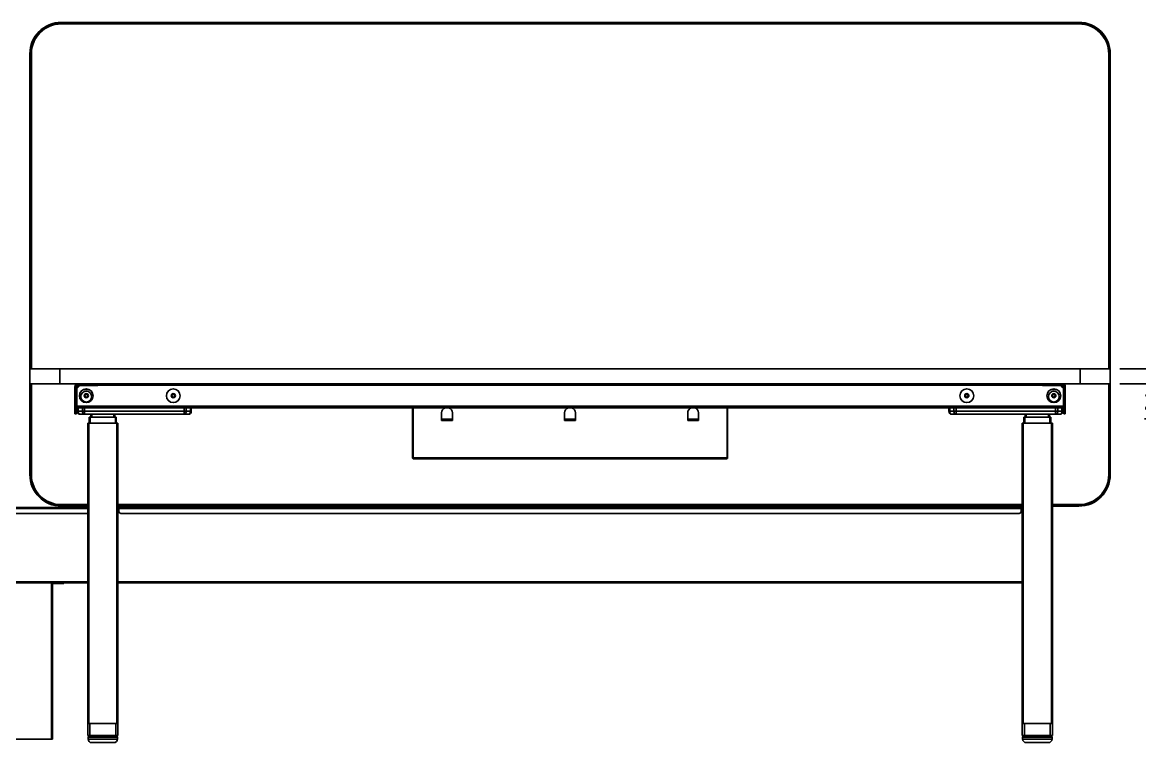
# Model space of a CAD drawing. Header units: millimetres. Extents: x -429 to 16771, y -1239 to 5751.
# Drawn here: x 7287 to 9149, y 4166 to 5366 of the extents above; entities that cross this region are included whole.
import ezdxf

# ---------------------------------------------------------------- set-up
doc = ezdxf.new("R2010")
doc.units = ezdxf.units.MM
doc.header["$LTSCALE"] = 100
doc.styles.get("Standard").update_dxf_attribs({"font": 'arial.ttf'})
doc.dimstyles.new('CGJ', dxfattribs={"dimscale": 13, "dimtxt": 2.25, "dimasz": 2.25, "dimexe": 1, "dimexo": 1.25, "dimgap": 1.15, "dimtad": 1, "dimtoh": 1, "dimdec": 1, "dimdsep": 46, "dimtxsty": 'Standard', "dimcen": 0, "dimclrd": 2, "dimclre": 2, "dimclrt": 2, "dimadec": 0, "dimazin": 0, "dimtfac": 1, "dimtdec": 1, "dimtmove": 0, "dimatfit": 0, "dimfxl": 1, "dimtolj": 1, "dimtzin": 0, "dimlwe": -1, "dimarcsym": 2})

# ---------------------------------------------------------------- blocks, each defined once
blk = doc.blocks.new('*D79')
at = {"color": 2, "lineweight": -2, "transparency": 16777216}
for p, q in [((9214.7, 4818.7), (9214.7, 4848)), ((9214.7, 4789.5), (9214.7, 4764.5)), ((9214.7, 4735.2), (9214.7, 4706)), ((9214.7, 4706), (9157.1, 4706))]:
    blk.add_line(p, q, dxfattribs=at)
at = {"color": 2, "transparency": 16777216}
for p, q in [((9116.2, 4789.5), (9227.7, 4789.5)), ((9116.2, 4764.5), (9227.7, 4764.5))]:
    blk.add_line(p, q, dxfattribs=at)
for points in [[(9209.8, 4818.7), (9219.5, 4818.7), (9214.7, 4789.5)], [(9209.8, 4735.2), (9219.5, 4735.2), (9214.7, 4764.5)]]:
    blk.add_solid(points, dxfattribs=at)
at = {"layer": 'Defpoints', "color": 0, "transparency": 16777216}
for p in [(9100, 4789.5), (9100, 4764.5), (9214.7, 4764.5)]:
    blk.add_point(p, dxfattribs=at)
at = {"color": 2, "transparency": 16777216, "insert": (9178.4, 4735.9), "char_height": 29.25, "attachment_point": 5}
blk.add_mtext('\\A1;25', dxfattribs=at)

msp = doc.modelspace()

# ---------------------------------------------------------------- linework, layer by layer
at = {"color": 7, "linetype": 'Continuous', "lineweight": -3}
for p, q in [((8200, 5366.49), (7352.5, 5366.49)), ((7352.5, 5366.49), (7352.5, 5365.42)), ((7352.5, 5365.42), (7352.5, 5364.99)), ((7352.5, 5365.42), (8200, 5365.42)), ((7352.5, 5364.99), (7352.5, 5364.69)), ((7352.5, 5364.99), (8200, 5364.99)), ((7352.5, 5364.69), (8200, 5364.69)), ((7352.5, 5364.69), (7352.5, 5364.49)), ((7352.5, 5364.49), (8200, 5364.49)), ((7352.5, 5364.49), (7352.5, 5364.34)), ((7352.5, 5364.34), (8200, 5364.34)), ((7352.5, 5364.34), (7352.5, 5363.99)), ((9047.5, 5363.99), (7352.5, 5363.99)), ((9047.5, 5366.49), (8200, 5366.49)), ((8200, 5366.49), (8200, 5365.42)), ((8200, 5365.42), (8200, 5364.99)), ((8200, 5365.42), (9047.5, 5365.42)), ((8200, 5364.99), (8200, 5364.69)), ((8200, 5364.99), (9047.5, 5364.99)), ((8200, 5364.69), (9047.5, 5364.69)), ((8200, 5364.69), (8200, 5364.49)), ((8200, 5364.49), (9047.5, 5364.49)), ((8200, 5364.49), (8200, 5364.34)), ((8200, 5364.34), (9047.5, 5364.34)), ((8200, 5364.34), (8200, 5363.99)), ((9047.5, 5366.49), (9047.5, 5365.42)), ((9047.5, 5365.42), (9047.5, 5364.99)), ((9047.5, 5364.99), (9047.5, 5364.69)), ((9047.5, 5364.69), (9047.5, 5364.49)), ((9047.5, 5364.49), (9047.5, 5364.34)), ((9047.5, 5364.34), (9047.5, 5363.99)), ((7300, 5313.99), (7300, 4789.49)), ((7300, 5313.99), (7301.07, 5313.99)), ((7301.07, 5313.99), (7301.5, 5313.99)), ((7301.07, 4789.49), (7301.07, 5313.99)), ((7301.5, 5313.99), (7301.8, 5313.99)), ((7301.5, 4789.49), (7301.5, 5313.99)), ((7301.8, 5313.99), (7302, 5313.99)), ((7301.8, 4789.49), (7301.8, 5313.99)), ((7302, 4789.49), (7302, 5313.99)), ((7302, 5313.99), (7302.15, 5313.99)), ((7302.15, 4789.49), (7302.15, 5313.99)), ((7302.15, 5313.99), (7302.5, 5313.99)), ((7302.5, 5313.99), (7302.5, 4789.49)), ((9097.5, 4789.49), (9097.5, 5313.99)), ((9097.85, 5313.99), (9097.5, 5313.99)), ((9097.85, 5313.99), (9097.85, 4789.49)), ((9098, 5313.99), (9097.85, 5313.99)), ((9098, 5313.99), (9098, 4789.49)), ((9098.2, 5313.99), (9098, 5313.99)), ((9098.5, 5313.99), (9098.2, 5313.99)), ((9098.2, 5313.99), (9098.2, 4789.49)), ((9098.92, 5313.99), (9098.5, 5313.99)), ((9098.5, 5313.99), (9098.5, 4789.49)), ((9098.92, 5313.99), (9098.92, 4789.49)), ((9100, 5313.99), (9098.92, 5313.99)), ((9100, 4789.49), (9100, 5313.99)), ((7300, 4764.49), (7300, 4789.49)), ((7300, 4789.49), (7350, 4789.49)), ((7350, 4789.49), (7350, 4764.49)), ((7350, 4789.49), (9050, 4789.49)), ((9050, 4764.49), (9050, 4789.49)), ((9050, 4789.49), (9100, 4789.49)), ((9100, 4789.49), (9100, 4764.49)), ((7300, 4764.49), (7300, 4612.99)), ((7350, 4764.49), (7300, 4764.49)), ((7301.07, 4612.99), (7301.07, 4764.49)), ((7301.5, 4612.99), (7301.5, 4764.49)), ((7301.8, 4612.99), (7301.8, 4764.49)), ((7302, 4612.99), (7302, 4764.49)), ((7302.15, 4612.99), (7302.15, 4764.49)), ((7302.5, 4764.49), (7302.5, 4612.99)), ((7350, 4764.49), (9050, 4764.49)), ((7377.5, 4759.49), (7375, 4759.49)), ((7375, 4745.4), (7375, 4759.49)), ((7377.5, 4745.4), (7377.5, 4759.49)), ((7380.5, 4758.99), (7377.5, 4758.99)), ((7378, 4754.99), (7377.5, 4754.99)), ((7383, 4761.49), (7378, 4756.49)), ((7378, 4756.49), (7378, 4726.99)), ((7379, 4758.99), (7379, 4761.49)), ((7379, 4761.49), (7380.46, 4761.49)), ((7380, 4764.49), (7380, 4761.99)), ((7380, 4761.99), (7403, 4761.99)), ((7380.46, 4761.49), (7383, 4761.49)), ((7380.46, 4761.49), (7380.46, 4758.99)), ((7413, 4761.49), (7383, 4761.49)), ((7398.69, 4754.99), (7389.31, 4754.99)), ((7403, 4761.99), (7403, 4764.49)), ((7413, 4761.99), (7403, 4761.99)), ((7413, 4764.49), (7413, 4761.99)), ((7413, 4761.99), (7413, 4761.49)), ((8987, 4761.99), (7413, 4761.99)), ((8987, 4761.99), (8987, 4764.49)), ((8997, 4761.99), (8987, 4761.99)), ((8987, 4761.99), (8987, 4761.49)), ((8987, 4761.49), (9017, 4761.49)), ((8997, 4764.49), (8997, 4761.99)), ((9020, 4761.99), (8997, 4761.99)), ((9001.31, 4754.99), (9010.69, 4754.99)), ((9022, 4756.49), (9017, 4761.49)), ((9017, 4761.49), (9019.53, 4761.49)), ((9019.5, 4758.99), (9022.5, 4758.99)), ((9019.53, 4761.49), (9021, 4761.49)), ((9019.53, 4758.99), (9019.53, 4761.49)), ((9020, 4761.99), (9020, 4764.49)), ((9021, 4761.49), (9021, 4758.99)), ((9022, 4756.49), (9022, 4726.99)), ((9022, 4754.99), (9022.5, 4754.99)), ((9025, 4759.49), (9022.5, 4759.49)), ((9022.5, 4745.4), (9022.5, 4759.49)), ((9025, 4745.4), (9025, 4759.49)), ((9100, 4764.49), (9050, 4764.49)), ((9097.5, 4612.99), (9097.5, 4764.49)), ((9097.85, 4764.49), (9097.85, 4612.99)), ((9098, 4764.49), (9098, 4612.99)), ((9098.2, 4764.49), (9098.2, 4612.99)), ((9098.5, 4764.49), (9098.5, 4612.99)), ((9098.92, 4764.49), (9098.92, 4612.99)), ((9100, 4612.99), (9100, 4764.49)), ((7375, 4745.4), (7377.5, 4745.4)), ((7375, 4735.47), (7375, 4745.4)), ((7377.5, 4735.47), (7375, 4735.47)), ((7375, 4714.56), (7375, 4735.47)), ((7377.5, 4745.4), (7377.5, 4735.47)), ((7377.5, 4735.47), (7377.5, 4714.56)), ((7378, 4730.99), (7377.5, 4730.99)), ((7391.07, 4746.41), (7391.07, 4742.58)), ((9008.93, 4742.58), (9008.93, 4746.41)), ((9022, 4730.99), (9022.5, 4730.99)), ((9022.5, 4745.4), (9025, 4745.4)), ((9022.5, 4735.47), (9022.5, 4745.4)), ((9025, 4735.47), (9022.5, 4735.47)), ((9022.5, 4714.56), (9022.5, 4735.47)), ((9025, 4745.4), (9025, 4735.47)), ((9025, 4735.47), (9025, 4714.56)), ((7375, 4714.56), (7377.5, 4714.56)), ((7375, 4714.49), (7375, 4714.56)), ((7377.5, 4714.49), (7375, 4714.49)), ((7378, 4726.99), (7377.5, 4726.99)), ((7377.5, 4714.56), (7377.5, 4714.49)), ((9022, 4726.99), (7378, 4726.99)), ((7378, 4726.99), (7378, 4724.49)), ((9022, 4724.49), (7378, 4724.49)), ((7379, 4718.49), (7379, 4724.49)), ((7379, 4718.49), (7380.46, 4718.49)), ((7380.46, 4724.49), (7380.46, 4718.49)), ((7380.46, 4718.49), (7387.53, 4718.49)), ((7391.07, 4713.49), (7384, 4713.49)), ((7387.53, 4718.49), (7387.53, 4724.49)), ((7387.53, 4718.49), (7391.07, 4718.49)), ((7391.07, 4724.49), (7391.07, 4718.49)), ((7391.07, 4718.49), (7556.93, 4718.49)), ((7391.07, 4718.49), (7391.07, 4713.49)), ((7556.93, 4713.49), (7391.07, 4713.49)), ((7401.5, 4708.49), (7401.5, 4713.49)), ((7403, 4708.49), (7403, 4713.49)), ((7440, 4708.49), (7440, 4713.49)), ((7441.5, 4708.49), (7441.5, 4713.49)), ((7556.93, 4718.49), (7556.93, 4724.49)), ((7556.93, 4718.49), (7560.46, 4718.49)), ((7556.93, 4718.49), (7556.93, 4713.49)), ((7564, 4713.49), (7556.93, 4713.49)), ((7560.46, 4724.49), (7560.46, 4718.49)), ((7560.46, 4718.49), (7567.53, 4718.49)), ((7567.53, 4718.49), (7567.53, 4724.49)), ((7567.53, 4718.49), (7569, 4718.49)), ((7569, 4724.49), (7569, 4718.49)), ((7937.5, 4641.09), (7937.5, 4724.49)), ((7938.3, 4641.09), (7938.3, 4724.49)), ((7938.5, 4641.09), (7938.5, 4724.49)), ((7986, 4715.99), (7986, 4702.99)), ((8004, 4702.99), (8004, 4715.99)), ((8191, 4715.99), (8191, 4702.99)), ((8209, 4702.99), (8209, 4715.99)), ((8396, 4715.99), (8396, 4702.99)), ((8414, 4702.99), (8414, 4715.99)), ((8461.5, 4641.09), (8461.5, 4724.49)), ((8461.7, 4641.09), (8461.7, 4724.49)), ((8462.5, 4641.09), (8462.5, 4724.49)), ((8831, 4718.49), (8831, 4724.49)), ((8831, 4718.49), (8832.46, 4718.49)), ((8832.46, 4724.49), (8832.46, 4718.49)), ((8832.46, 4718.49), (8839.53, 4718.49)), ((8843.07, 4713.49), (8836, 4713.49)), ((8839.53, 4718.49), (8839.53, 4724.49)), ((8839.53, 4718.49), (8843.07, 4718.49)), ((8843.07, 4724.49), (8843.07, 4718.49)), ((8843.07, 4713.49), (8843.07, 4718.49)), ((8843.07, 4718.49), (9008.93, 4718.49)), ((9008.93, 4713.49), (8843.07, 4713.49)), ((8958.5, 4708.49), (8958.5, 4713.49)), ((8960, 4708.49), (8960, 4713.49)), ((8997, 4708.49), (8997, 4713.49)), ((8998.5, 4708.49), (8998.5, 4713.49)), ((9008.93, 4718.49), (9008.93, 4724.49)), ((9008.93, 4718.49), (9012.46, 4718.49)), ((9008.93, 4713.49), (9008.93, 4718.49)), ((9016, 4713.49), (9008.93, 4713.49)), ((9012.46, 4724.49), (9012.46, 4718.49)), ((9012.46, 4718.49), (9019.53, 4718.49)), ((9019.53, 4718.49), (9019.53, 4724.49)), ((9019.53, 4718.49), (9021, 4718.49)), ((9021, 4724.49), (9021, 4718.49)), ((9022, 4726.99), (9022.5, 4726.99)), ((9022, 4726.99), (9022, 4724.49)), ((9022.5, 4714.56), (9025, 4714.56)), ((9022.5, 4714.49), (9022.5, 4714.56)), ((9025, 4714.49), (9022.5, 4714.49)), ((9025, 4714.56), (9025, 4714.49)), ((7396.5, 4198.49), (7396.5, 4698.49)), ((7398, 4698.49), (7396.5, 4698.49)), ((7398, 4198.49), (7398, 4698.49)), ((7445, 4698.49), (7398, 4698.49)), ((7399, 4698.49), (7399, 4708.49)), ((7400.5, 4708.49), (7399, 4708.49)), ((7400.5, 4698.49), (7400.5, 4708.49)), ((7442.5, 4708.49), (7400.5, 4708.49)), ((7442.5, 4698.49), (7442.5, 4708.49)), ((7444, 4708.49), (7442.5, 4708.49)), ((7444, 4698.49), (7444, 4708.49)), ((7445, 4198.49), (7445, 4698.49)), ((7446.5, 4698.49), (7445, 4698.49)), ((7446.5, 4198.49), (7446.5, 4698.49)), ((7986, 4705.59), (8004, 4705.59)), ((7986, 4704.59), (7986.5, 4704.59)), ((7986, 4702.99), (7986.5, 4702.99)), ((7989, 4704.59), (7986.5, 4704.59)), ((7986.5, 4704.59), (7986.5, 4702.99)), ((7989, 4702.99), (7986.5, 4702.99)), ((7989, 4702.99), (7989, 4704.59)), ((7991, 4704.59), (7989, 4704.59)), ((7989, 4703.79), (7991, 4703.79)), ((7989, 4702.99), (7991, 4702.99)), ((7991, 4704.59), (7991, 4702.99)), ((7994, 4704.59), (7991, 4704.59)), ((7994, 4702.99), (7991, 4702.99)), ((7994, 4702.99), (7994, 4704.59)), ((7996, 4704.59), (7994, 4704.59)), ((7994, 4703.79), (7996, 4703.79)), ((7994, 4702.99), (7996, 4702.99)), ((7999, 4704.59), (7996, 4704.59)), ((7996, 4704.59), (7996, 4702.99)), ((7999, 4702.99), (7996, 4702.99)), ((7999, 4702.99), (7999, 4704.59)), ((8001, 4704.59), (7999, 4704.59)), ((7999, 4703.79), (8001, 4703.79)), ((7999, 4702.99), (8001, 4702.99)), ((8001, 4704.59), (8001, 4702.99)), ((8003.5, 4704.59), (8001, 4704.59)), ((8003.5, 4702.99), (8001, 4702.99)), ((8003.5, 4704.59), (8004, 4704.59)), ((8003.5, 4702.99), (8003.5, 4704.59)), ((8003.5, 4702.99), (8004, 4702.99)), ((8191, 4705.59), (8209, 4705.59)), ((8191, 4704.59), (8191.5, 4704.59)), ((8191, 4702.99), (8191.5, 4702.99)), ((8194, 4704.59), (8191.5, 4704.59)), ((8191.5, 4704.59), (8191.5, 4702.99)), ((8194, 4702.99), (8191.5, 4702.99)), ((8194, 4702.99), (8194, 4704.59)), ((8196, 4704.59), (8194, 4704.59)), ((8194, 4703.79), (8196, 4703.79)), ((8194, 4702.99), (8196, 4702.99)), ((8199, 4704.59), (8196, 4704.59)), ((8196, 4704.59), (8196, 4702.99)), ((8199, 4702.99), (8196, 4702.99)), ((8199, 4702.99), (8199, 4704.59)), ((8201, 4704.59), (8199, 4704.59)), ((8199, 4703.79), (8201, 4703.79)), ((8199, 4702.99), (8201, 4702.99)), ((8201, 4704.59), (8201, 4702.99)), ((8204, 4704.59), (8201, 4704.59)), ((8204, 4702.99), (8201, 4702.99)), ((8204, 4702.99), (8204, 4704.59)), ((8206, 4704.59), (8204, 4704.59)), ((8204, 4703.79), (8206, 4703.79)), ((8204, 4702.99), (8206, 4702.99)), ((8206, 4704.59), (8206, 4702.99)), ((8208.5, 4704.59), (8206, 4704.59)), ((8208.5, 4702.99), (8206, 4702.99)), ((8208.5, 4704.59), (8209, 4704.59)), ((8208.5, 4702.99), (8208.5, 4704.59)), ((8208.5, 4702.99), (8209, 4702.99)), ((8396, 4705.59), (8414, 4705.59)), ((8396, 4704.59), (8396.5, 4704.59)), ((8396, 4702.99), (8396.5, 4702.99)), ((8399, 4704.59), (8396.5, 4704.59)), ((8396.5, 4704.59), (8396.5, 4702.99)), ((8399, 4702.99), (8396.5, 4702.99)), ((8399, 4702.99), (8399, 4704.59)), ((8401, 4704.59), (8399, 4704.59)), ((8399, 4703.79), (8401, 4703.79)), ((8399, 4702.99), (8401, 4702.99)), ((8404, 4704.59), (8401, 4704.59)), ((8401, 4704.59), (8401, 4702.99)), ((8404, 4702.99), (8401, 4702.99)), ((8404, 4702.99), (8404, 4704.59)), ((8406, 4704.59), (8404, 4704.59)), ((8404, 4703.79), (8406, 4703.79)), ((8404, 4702.99), (8406, 4702.99)), ((8406, 4704.59), (8406, 4702.99)), ((8409, 4704.59), (8406, 4704.59)), ((8409, 4702.99), (8406, 4702.99)), ((8409, 4702.99), (8409, 4704.59)), ((8411, 4704.59), (8409, 4704.59)), ((8409, 4703.79), (8411, 4703.79)), ((8409, 4702.99), (8411, 4702.99)), ((8413.5, 4704.59), (8411, 4704.59)), ((8411, 4704.59), (8411, 4702.99)), ((8413.5, 4702.99), (8411, 4702.99)), ((8413.5, 4704.59), (8414, 4704.59)), ((8413.5, 4702.99), (8413.5, 4704.59)), ((8413.5, 4702.99), (8414, 4702.99)), ((8953.5, 4198.49), (8953.5, 4698.49)), ((8955, 4698.49), (8953.5, 4698.49)), ((8955, 4198.49), (8955, 4698.49)), ((9002, 4698.49), (8955, 4698.49)), ((8956, 4698.49), (8956, 4708.49)), ((8957.5, 4708.49), (8956, 4708.49)), ((8957.5, 4698.49), (8957.5, 4708.49)), ((8999.5, 4708.49), (8957.5, 4708.49)), ((8999.5, 4698.49), (8999.5, 4708.49)), ((9001, 4708.49), (8999.5, 4708.49)), ((9001, 4698.49), (9001, 4708.49)), ((9002, 4198.49), (9002, 4698.49)), ((9003.5, 4698.49), (9002, 4698.49)), ((9003.5, 4198.49), (9003.5, 4698.49)), ((7937.5, 4641.09), (7938.3, 4641.09)), ((7939.1, 4641.09), (7938.5, 4641.09)), ((8460.9, 4641.09), (7939.1, 4641.09)), ((7939.1, 4641.09), (7939.1, 4639.49)), ((8460.9, 4639.49), (7939.1, 4639.49)), ((8460.9, 4639.49), (8460.9, 4641.09)), ((8461.5, 4641.09), (8460.9, 4641.09)), ((8462.5, 4641.09), (8461.7, 4641.09)), ((7300, 4612.99), (7301.07, 4612.99)), ((7301.07, 4612.99), (7301.5, 4612.99)), ((7301.5, 4612.99), (7301.8, 4612.99)), ((7301.8, 4612.99), (7302, 4612.99)), ((7302, 4612.99), (7302.15, 4612.99)), ((7302.15, 4612.99), (7302.5, 4612.99)), ((9097.85, 4612.99), (9097.5, 4612.99)), ((9098, 4612.99), (9097.85, 4612.99)), ((9098.2, 4612.99), (9098, 4612.99)), ((9098.5, 4612.99), (9098.2, 4612.99)), ((9098.92, 4612.99), (9098.5, 4612.99)), ((9100, 4612.99), (9098.92, 4612.99)), ((7352.5, 4562.99), (7396.5, 4562.99)), ((7352.5, 4562.64), (7352.5, 4562.99)), ((7352.5, 4562.49), (7352.5, 4562.64)), ((7396.5, 4562.64), (7352.5, 4562.64)), ((7396.5, 4562.49), (7352.5, 4562.49)), ((7352.5, 4562.29), (7352.5, 4562.49)), ((7352.5, 4561.99), (7352.5, 4562.29)), ((7396.5, 4562.29), (7352.5, 4562.29)), ((7352.5, 4561.57), (7352.5, 4561.99)), ((7396.5, 4561.99), (7352.5, 4561.99)), ((7396.5, 4561.57), (7352.5, 4561.57)), ((7352.5, 4560.49), (7352.5, 4561.57)), ((7446.5, 4562.99), (8953.5, 4562.99)), ((8953.5, 4562.64), (7446.5, 4562.64)), ((8953.5, 4562.49), (7446.5, 4562.49)), ((8953.5, 4562.29), (7446.5, 4562.29)), ((8953.5, 4561.99), (7446.5, 4561.99)), ((8953.5, 4561.57), (7446.5, 4561.57)), ((9003.5, 4562.99), (9047.5, 4562.99)), ((9047.5, 4562.64), (9003.5, 4562.64)), ((9047.5, 4562.49), (9003.5, 4562.49)), ((9047.5, 4562.29), (9003.5, 4562.29)), ((9047.5, 4561.99), (9003.5, 4561.99)), ((9047.5, 4561.57), (9003.5, 4561.57)), ((9047.5, 4562.64), (9047.5, 4562.99)), ((9047.5, 4562.49), (9047.5, 4562.64)), ((9047.5, 4562.29), (9047.5, 4562.49)), ((9047.5, 4561.99), (9047.5, 4562.29)), ((9047.5, 4561.57), (9047.5, 4561.99)), ((9047.5, 4560.49), (9047.5, 4561.57)), ((7396.5, 4558.49), (7178.5, 4558.49)), ((7396.5, 4556.49), (7178.5, 4556.49)), ((7395, 4548.49), (7180, 4548.49)), ((7352.5, 4560.49), (7396.5, 4560.49)), ((7446.5, 4560.49), (8953.5, 4560.49)), ((7448.5, 4557.49), (7446.5, 4557.49)), ((7448.5, 4555.49), (7446.5, 4555.49)), ((8951.5, 4558.49), (7448.5, 4558.49)), ((7448.5, 4556.49), (7448.5, 4558.49)), ((8951.5, 4556.49), (7448.5, 4556.49)), ((7448.5, 4551.49), (7448.5, 4556.49)), ((8948.5, 4548.49), (7451.5, 4548.49)), ((8951.5, 4556.49), (8951.5, 4558.49)), ((8953.5, 4557.49), (8951.5, 4557.49)), ((8951.5, 4551.49), (8951.5, 4556.49)), ((8953.5, 4555.49), (8951.5, 4555.49)), ((9003.5, 4560.49), (9047.5, 4560.49)), ((7396.5, 4434.49), (7178.5, 4434.49)), ((7396.5, 4432.49), (7178.5, 4432.49)), ((7335.9, 4432.49), (7335.9, 4430.89)), ((7335.9, 4430.89), (7335.9, 4172.49)), ((7337.5, 4430.89), (7335.9, 4430.89)), ((7337.5, 4430.89), (7337.5, 4172.49)), ((7338.3, 4431.69), (7338.3, 4432.49)), ((7353.7, 4431.69), (7338.3, 4431.69)), ((7353.7, 4431.69), (7353.7, 4432.49)), ((7356.7, 4431.69), (7353.7, 4431.69)), ((7356.7, 4432.49), (7356.7, 4431.69)), ((8953.5, 4434.49), (7446.5, 4434.49)), ((8953.5, 4432.49), (7446.5, 4432.49)), ((7396.5, 4178.49), (7396.5, 4198.49)), ((7398, 4198.49), (7396.5, 4198.49)), ((7445, 4198.49), (7398, 4198.49)), ((7400, 4178.49), (7400, 4198.49)), ((7443, 4198.49), (7400, 4198.49)), ((7443, 4178.49), (7443, 4198.49)), ((7446.5, 4198.49), (7445, 4198.49)), ((7446.5, 4178.49), (7446.5, 4198.49)), ((8955, 4198.49), (8953.5, 4198.49)), ((8953.5, 4178.49), (8953.5, 4198.49)), ((9002, 4198.49), (8955, 4198.49)), ((8957, 4178.49), (8957, 4198.49)), ((9000, 4198.49), (8957, 4198.49)), ((9000, 4178.49), (9000, 4198.49)), ((9003.5, 4198.49), (9002, 4198.49)), ((9003.5, 4178.49), (9003.5, 4198.49)), ((7335.9, 4172.49), (7239.1, 4172.49)), ((7337.5, 4172.49), (7335.9, 4172.49)), ((7400, 4178.49), (7396.5, 4178.49)), ((7397, 4175.49), (7397, 4172.49)), ((7446, 4175.49), (7397, 4175.49)), ((7446, 4172.49), (7397, 4172.49)), ((7443, 4178.49), (7400, 4178.49)), ((7446.5, 4178.49), (7443, 4178.49)), ((7446, 4172.49), (7446, 4175.49)), ((8957, 4178.49), (8953.5, 4178.49)), ((8954, 4175.49), (8954, 4172.49)), ((8978.5, 4175.49), (8954, 4175.49)), ((8978.5, 4172.49), (8954, 4172.49)), ((9000, 4178.49), (8957, 4178.49)), ((9003, 4175.49), (8978.5, 4175.49)), ((9003, 4172.49), (8978.5, 4172.49)), ((9003.5, 4178.49), (9000, 4178.49)), ((9003, 4172.49), (9003, 4175.49)), ((7440, 4166.49), (7403, 4166.49)), ((8978.5, 4166.49), (8960, 4166.49)), ((8997, 4166.49), (8978.5, 4166.49))]:
    msp.add_line(p, q, dxfattribs=at)
at = {"color": 7, "linetype": 'Continuous', "lineweight": -3, "flags": 128}
for points in [[(7380.46, 4718.49), (7380.53, 4717.52), (7380.73, 4716.58), (7381.06, 4715.71), (7381.5, 4714.96), (7382.03, 4714.33), (7382.65, 4713.87), (7383.31, 4713.59), (7384, 4713.49)], [(7387.53, 4718.49), (7387.6, 4717.52), (7387.8, 4716.58), (7388.13, 4715.71), (7388.57, 4714.96), (7389.11, 4714.33), (7389.72, 4713.87), (7390.38, 4713.59), (7391.07, 4713.49)], [(7560.46, 4718.49), (7560.39, 4717.52), (7560.19, 4716.58), (7559.87, 4715.71), (7559.43, 4714.96), (7558.89, 4714.33), (7558.28, 4713.87), (7557.62, 4713.59), (7556.93, 4713.49)], [(7567.53, 4718.49), (7567.47, 4717.52), (7567.26, 4716.58), (7566.94, 4715.71), (7566.5, 4714.96), (7565.96, 4714.33), (7565.35, 4713.87), (7564.69, 4713.59), (7564, 4713.49)], [(8836, 4713.49), (8835.31, 4713.59), (8834.65, 4713.87), (8834.03, 4714.33), (8833.5, 4714.96), (8833.06, 4715.71), (8832.73, 4716.58), (8832.53, 4717.52), (8832.46, 4718.49)], [(8843.07, 4713.49), (8842.38, 4713.59), (8841.72, 4713.87), (8841.11, 4714.33), (8840.57, 4714.96), (8840.13, 4715.71), (8839.8, 4716.58), (8839.6, 4717.52), (8839.53, 4718.49)], [(9008.93, 4713.49), (9009.62, 4713.59), (9010.28, 4713.87), (9010.89, 4714.33), (9011.43, 4714.96), (9011.87, 4715.71), (9012.19, 4716.58), (9012.39, 4717.52), (9012.46, 4718.49)], [(9016, 4713.49), (9016.69, 4713.59), (9017.35, 4713.87), (9017.96, 4714.33), (9018.5, 4714.96), (9018.94, 4715.71), (9019.26, 4716.58), (9019.47, 4717.52), (9019.53, 4718.49)]]:
    msp.add_lwpolyline(points, dxfattribs=at)
at = {"color": 7, "linetype": 'Continuous', "lineweight": -3}
for centre, radius in [((7394, 4744.49), 11.5), ((7394, 4742.99), 9), ((7394, 4744.49), 3.5), ((7394, 4744.49), 2.4), ((7539, 4744.49), 11.5), ((7539, 4744.49), 3.5), ((7539, 4744.49), 2.4), ((8861, 4744.49), 11.5), ((8861, 4744.49), 3.5), ((8861, 4744.49), 2.4), ((9006, 4744.49), 11.5), ((9006, 4742.99), 9), ((9006, 4744.49), 3.5), ((9006, 4744.49), 2.4)]:
    msp.add_circle(centre, radius, dxfattribs=at)
for centre, radius, start, end in [((7352.5, 5313.99), 52.5, 90, 180), ((7352.5, 5313.99), 51.42, 90, 180), ((7352.5, 5313.99), 51, 90, 180), ((7352.5, 5313.99), 50.7, 90, 180), ((7352.5, 5313.99), 50.5, 90, 180), ((7352.5, 5313.99), 50.35, 90, 180), ((7352.5, 5313.99), 50, 90, 180), ((9047.5, 5313.99), 52.5, 0, 90), ((9047.5, 5313.99), 51.42, 0, 90), ((9047.5, 5313.99), 51, 0, 90), ((9047.5, 5313.99), 50.7, 0, 90), ((9047.5, 5313.99), 50.5, 0, 90), ((9047.5, 5313.99), 50.35, 0, 90), ((9047.5, 5313.99), 50, 0, 90), ((7380, 4759.49), 5, 90, 180), ((7380, 4759.49), 2.5, 90, 180), ((9020, 4759.49), 5, 0, 90), ((9020, 4759.49), 2.5, 0, 90), ((7384, 4718.49), 5, 180, 270), ((7564, 4718.49), 5, 270, 0), ((7995, 4715.99), 9, 109.18814, 180), ((7995, 4715.99), 9, 0, 70.81186), ((8200, 4715.99), 9, 109.18814, 180), ((8200, 4715.99), 9, 0, 70.81186), ((8405, 4715.99), 9, 109.18814, 180), ((8405, 4715.99), 9, 0, 70.81186), ((8836, 4718.49), 5, 180, 270), ((9016, 4718.49), 5, 270, 0), ((7352.5, 4612.99), 52.5, 180, 270), ((7352.5, 4612.99), 51.42, 180, 270), ((7352.5, 4612.99), 51, 180, 270), ((7352.5, 4612.99), 50.7, 180, 270), ((7352.5, 4612.99), 50.5, 180, 270), ((7352.5, 4612.99), 50.35, 180, 270), ((7352.5, 4612.99), 50, 180, 270), ((9047.5, 4612.99), 52.5, 270, 0), ((9047.5, 4612.99), 50, 270, 0), ((9047.5, 4612.99), 51, 270, 0), ((9047.5, 4612.99), 50.7, 270, 0), ((9047.5, 4612.99), 50.5, 270, 0), ((9047.5, 4612.99), 51.42, 270, 0), ((9047.5, 4612.99), 50.35, 270, 0), ((7395, 4551.49), 3, 270, 300), ((7451.5, 4551.49), 3, 180, 270), ((8948.5, 4551.49), 3, 270, 0), ((7338.3, 4430.89), 1.6, 90, 180), ((7338.3, 4430.89), 0.8, 90, 180), ((7400, 4175.49), 3, 90, 180), ((7403, 4172.49), 6, 180, 270), ((7440, 4172.49), 6, 270, 0), ((7443, 4175.49), 3, 0, 90), ((8957, 4175.49), 3, 90, 180), ((8960, 4172.49), 6, 180, 270), ((8997, 4172.49), 6, 270, 0), ((9000, 4175.49), 3, 0, 90)]:
    msp.add_arc(centre, radius, start, end, dxfattribs=at)
for points in [[(7937.5, 4641.09), (7937.52, 4640.91), (7937.55, 4640.54), (7937.85, 4640.05), (7938.27, 4639.68), (7938.72, 4639.51), (7939, 4639.5), (7939.1, 4639.49)], [(8460.9, 4639.49), (8461.08, 4639.51), (8461.45, 4639.55), (8461.94, 4639.84), (8462.31, 4640.27), (8462.48, 4640.71), (8462.49, 4640.99), (8462.5, 4641.09)]]:
    msp.add_open_spline(points, degree=3, knots=[0, 0, 0, 0, 0.2207426, 0.4415058, 0.662269, 0.883032, 1, 1, 1, 1], dxfattribs=at)
for points in [[(7938.3, 4641.09), (7938.31, 4640.99), (7938.33, 4640.78), (7938.52, 4640.51), (7938.78, 4640.33), (7938.99, 4640.3), (7939.1, 4640.29)], [(8460.9, 4640.29), (8461, 4640.3), (8461.21, 4640.33), (8461.48, 4640.51), (8461.66, 4640.78), (8461.69, 4640.99), (8461.7, 4641.09)]]:
    msp.add_open_spline(points, degree=3, dxfattribs=at)

# ---------------------------------------------------------------- dimensions: what is measured, and where the dimension line sits
dim = msp.add_linear_dim(base=(9214.65, 4764.49), p1=(9100, 4789.49), p2=(9100, 4764.49), angle=90, dimstyle='CGJ')
dim.commit()
dim.dimension.update_dxf_attribs({"geometry": '*D79', "text_midpoint": (9178.39, 4735.88)})

doc.saveas('drawing.dxf')
